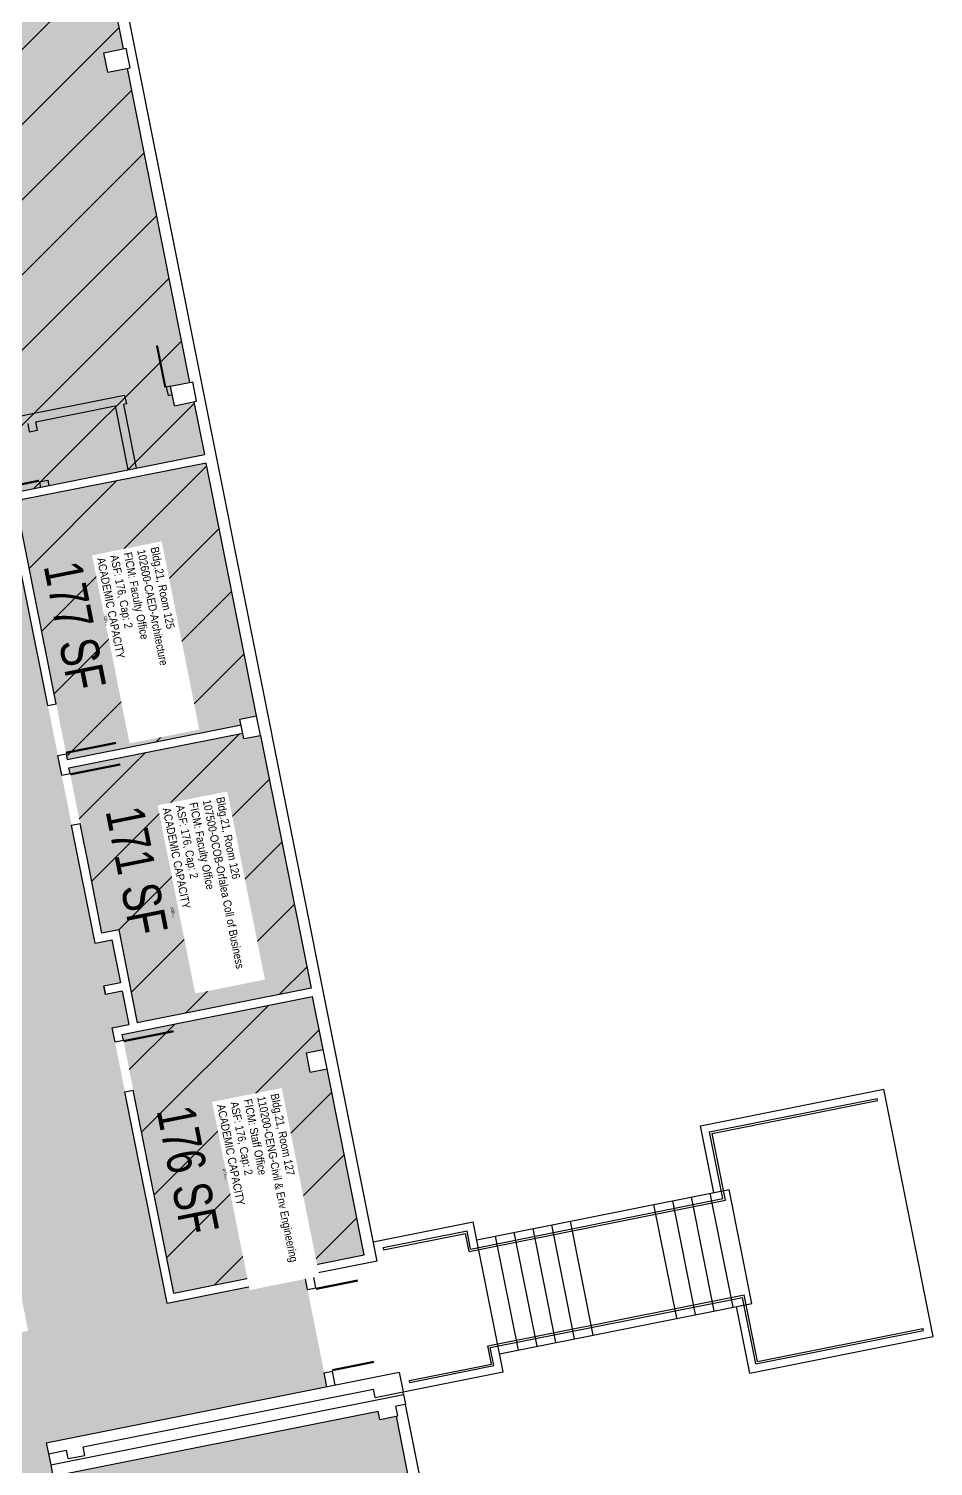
# Model space of a CAD drawing. Header units: inches. Extents: x 69202442 to 69207493, y 27670084 to 27674212.
# Drawn here: x 69206855 to 69207493, y 27671619 to 27672633 of the extents above; entities that cross this region are included whole.
import ezdxf
from ezdxf.enums import TextEntityAlignment as Align

# ---------------------------------------------------------------- set-up
doc = ezdxf.new("R2010")
doc.units = ezdxf.units.IN
doc.header["$LTSCALE"] = 10
doc.header["$MEASUREMENT"] = 0
for name, color, linetype in [('A-DOOR', 2, 'CONTINUOUS'), ('A-FLOR', 3, 'CONTINUOUS'), ('A-IDEN-RNUM', 7, 'CONTINUOUS'), ('A-IDEN-SNUM', 4, 'CONTINUOUS'), ('A-IDEN-VNUM', 4, 'CONTINUOUS'), ('A-WALL', 5, 'CONTINUOUS'), ('AREA-TEXT', 3, 'CONTINUOUS'), ('Rooms-Capacity', 4, 'CONTINUOUS'), ('Rooms-Category-Color', 7, 'CONTINUOUS'), ('Rooms-College-Color', 7, 'CONTINUOUS'), ('Rooms-Department-Color', 7, 'CONTINUOUS'), ('Rooms-Division-Color', 7, 'CONTINUOUS'), ('Rooms-Information', 7, 'CONTINUOUS')]:
    doc.layers.add(name, color=color, linetype=linetype)
doc.styles.add('CP_AREA', font='arial.ttf', dxfattribs={"height": 15})
doc.styles.add('CP_ROOMSNUMBER', font='arial.ttf', dxfattribs={"height": 1})
doc.styles.add('CP_ROOMVNUMBER', font='arial.ttf', dxfattribs={"width": 0.85, "height": 0.075})
pattern_1 = [(45, (0, 0), (-26.516504294, 26.516504294), [])]

msp = doc.modelspace()

# ---------------------------------------------------------------- hatches: boundary and pattern name
at = {"layer": 'Rooms-Capacity'}
h = msp.add_hatch(dxfattribs=at)
h.set_pattern_fill('ANSI31', color=256, scale=300, style=0)
h.set_pattern_definition(pattern_1)
h.paths.add_polyline_path([(69206313.1, 27672731.8), (69206863.3, 27672841.6), (69206864.1, 27672837.7), (69206877.8, 27672840.4), (69206922, 27672618.8), (69206908.3, 27672616), (69206911, 27672602.3), (69206924.8, 27672605), (69206969, 27672383.4), (69206955.3, 27672380.7), (69206958, 27672366.9), (69206971.7, 27672369.7), (69206979.2, 27672332.4), (69206401.6, 27672217.1), (69206394.1, 27672254.4), (69206408.9, 27672257.3), (69206406.1, 27672271.1), (69206391.4, 27672268.1), (69206355.6, 27672447.6), (69206347.2, 27672489.7), (69206361.9, 27672492.7), (69206359.1, 27672506.4), (69206344.4, 27672503.5), (69206337.6, 27672537.8), (69206309.6, 27672678), (69206300.4, 27672724.1), (69206314.1, 27672726.9)])
h = msp.add_hatch(dxfattribs=at)
h.set_pattern_fill('ANSI31', color=256, scale=300, style=0)
h.set_pattern_definition(pattern_1)
h.paths.add_polyline_path([(69206846, 27672299.7), (69206874.6, 27672156.5), (69206881.6, 27672121.2), (69206882.4, 27672117.3), (69207005, 27672141.8), (69207004.2, 27672145.7), (69207016, 27672148.1), (69206980.4, 27672326.5)])
h = msp.add_hatch(dxfattribs=at)
h.set_pattern_fill('ANSI31', color=256, scale=300, style=0)
h.set_pattern_definition(pattern_1)
h.paths.add_polyline_path([(69206883.6, 27672111.4), (69207006.2, 27672135.9), (69207007, 27672132), (69207018.7, 27672134.3), (69207054.4, 27671955.8), (69206931.8, 27671931.4), (69206918.7, 27671997.1), (69206906.9, 27671994.7)])
h = msp.add_hatch(dxfattribs=at)
h.set_pattern_fill('ANSI31', color=256, scale=300, style=0)
h.set_pattern_definition(pattern_1)
h.paths.add_polyline_path([(69207053.9, 27671896.6), (69207051.2, 27671910.3), (69207063, 27671912.7), (69207055.5, 27671950), (69206921.2, 27671923.1), (69206922, 27671919.2), (69206929, 27671883.9), (69206957.6, 27671740.7), (69207091.9, 27671767.6), (69207065.7, 27671899)])
at = {"layer": 'Rooms-Category-Color', "true_color": 0xffe090}
msp.add_hatch(color=41, dxfattribs=at).paths.add_polyline_path([(69206313.1, 27672731.8), (69206863.3, 27672841.6), (69206864.1, 27672837.7), (69206877.8, 27672840.4), (69206922, 27672618.8), (69206908.3, 27672616), (69206911, 27672602.3), (69206924.8, 27672605), (69206969, 27672383.4), (69206955.3, 27672380.7), (69206958, 27672366.9), (69206971.7, 27672369.7), (69206979.2, 27672332.4), (69206401.6, 27672217.1), (69206394.1, 27672254.4), (69206408.9, 27672257.3), (69206406.1, 27672271.1), (69206391.4, 27672268.1), (69206355.6, 27672447.6), (69206347.2, 27672489.7), (69206361.9, 27672492.7), (69206359.1, 27672506.4), (69206344.4, 27672503.5), (69206337.6, 27672537.8), (69206309.6, 27672678), (69206300.4, 27672724.1), (69206314.1, 27672726.9)])
at = {"layer": 'Rooms-Category-Color', "true_color": 0xfa9ba3}
for points in [[(69206846, 27672299.7), (69206874.6, 27672156.5), (69206881.6, 27672121.2), (69206882.4, 27672117.3), (69207005, 27672141.8), (69207004.2, 27672145.7), (69207016, 27672148.1), (69206980.4, 27672326.5)], [(69206883.6, 27672111.4), (69207006.2, 27672135.9), (69207007, 27672132), (69207018.7, 27672134.3), (69207054.4, 27671955.8), (69206931.8, 27671931.4), (69206918.7, 27671997.1), (69206906.9, 27671994.7)], [(69207053.9, 27671896.6), (69207051.2, 27671910.3), (69207063, 27671912.7), (69207055.5, 27671950), (69206921.2, 27671923.1), (69206922, 27671919.2), (69206929, 27671883.9), (69206957.6, 27671740.7), (69207091.9, 27671767.6), (69207065.7, 27671899)]]:
    msp.add_hatch(color=241, dxfattribs=at).paths.add_polyline_path(points)
at = {"layer": 'Rooms-Category-Color', "true_color": 0xadadad}
msp.add_hatch(color=253, dxfattribs=at).paths.add_polyline_path([(69206649.9, 27671673.2), (69206677.3, 27671678.7), (69206854.8, 27671714.1), (69206833.5, 27671821), (69206828, 27671848.5), (69206827.4, 27671851.4), (69206831.3, 27671852.2), (69206828.6, 27671865.9), (69206824.7, 27671865.1), (69206780.4, 27672086.8), (69206784.3, 27672087.5), (69206781.6, 27672101.3), (69206777.7, 27672100.5), (69206762.6, 27672176), (69206766.5, 27672176.8), (69206766.1, 27672178.7), (69206763.6, 27672191.5), (69206749.9, 27672188.7), (69206628.3, 27672164.5), (69206598.9, 27672158.6), (69206585.1, 27672155.9), (69206549.8, 27672148.8), (69206492, 27672137.3), (69206492.2, 27672136.3), (69206420.1, 27672121.9), (69206402, 27672212.1), (69206474.1, 27672226.5), (69206474.3, 27672225.5), (69206764.6, 27672283.5), (69206823.5, 27672295.2), (69206840.1, 27672298.5), (69206868.7, 27672155.4), (69206875.8, 27672120.1), (69206878.5, 27672106.3), (69206885.5, 27672071), (69206902.2, 27671987.7), (69206913.9, 27671990), (69206920, 27671959.6), (69206908.2, 27671957.3), (69206909.4, 27671951.4), (69206921.2, 27671953.7), (69206925.9, 27671930.2), (69206914.1, 27671927.9), (69206916.1, 27671918), (69206923.1, 27671882.7), (69206952.9, 27671733.7), (69207050, 27671753.1), (69207051.9, 27671743.3), (69207063.7, 27671684.4), (69207065.6, 27671674.6), (69206867.5, 27671635.1), (69206869.1, 27671627.2), (69206870.7, 27671619.4), (69206872.2, 27671611.5), (69206879.1, 27671612.9), (69206879.9, 27671609), (69206886.9, 27671573.7), (69206934.7, 27671334.4), (69206941.7, 27671299.1), (69206972.1, 27671147.1), (69206983.8, 27671088.3), (69206972, 27671085.9), (69206901.4, 27671071.8), (69206889.7, 27671069.5), (69206882.4, 27671105.7), (69206881.3, 27671111.6), (69206866.8, 27671184.2), (69206865.6, 27671190.1), (69206855.6, 27671240.1), (69206854.4, 27671246), (69206825.3, 27671392.1), (69206824.1, 27671398), (69206818.2, 27671427.4), (69206817.1, 27671433.3), (69206784.9, 27671594.1), (69206783.4, 27671602), (69206781.8, 27671609.8), (69206780.3, 27671617.6), (69206767.5, 27671615.1), (69206735.1, 27671608.6), (69206729.3, 27671607.5), (69206627.3, 27671587.1), (69206621.4, 27671585.9), (69206543.9, 27671570.5), (69206536.1, 27671568.9), (69206531.2, 27671567.9), (69206527, 27671588.5), (69206515.2, 27671647.3), (69206586.9, 27671661.7), (69206587.1, 27671660.7)])
at = {"layer": 'Rooms-Category-Color', "true_color": 0xe3f498}
msp.add_hatch(color=61, dxfattribs=at).paths.add_polyline_path([(69207114.6, 27671653.8), (69207102.9, 27671651.5), (69207101.7, 27671657.3), (69206885, 27671614.1), (69206909.4, 27671491.5), (69207137.9, 27671537.1)])
at = {"layer": 'Rooms-College-Color', "true_color": 0xe3f498}
for points in [[(69206313.1, 27672731.8), (69206863.3, 27672841.6), (69206864.1, 27672837.7), (69206877.8, 27672840.4), (69206922, 27672618.8), (69206908.3, 27672616), (69206911, 27672602.3), (69206924.8, 27672605), (69206969, 27672383.4), (69206955.3, 27672380.7), (69206958, 27672366.9), (69206971.7, 27672369.7), (69206979.2, 27672332.4), (69206401.6, 27672217.1), (69206394.1, 27672254.4), (69206408.9, 27672257.3), (69206406.1, 27672271.1), (69206391.4, 27672268.1), (69206355.6, 27672447.6), (69206347.2, 27672489.7), (69206361.9, 27672492.7), (69206359.1, 27672506.4), (69206344.4, 27672503.5), (69206337.6, 27672537.8), (69206309.6, 27672678), (69206300.4, 27672724.1), (69206314.1, 27672726.9)], [(69206846, 27672299.7), (69206874.6, 27672156.5), (69206881.6, 27672121.2), (69206882.4, 27672117.3), (69207005, 27672141.8), (69207004.2, 27672145.7), (69207016, 27672148.1), (69206980.4, 27672326.5)], [(69207114.6, 27671653.8), (69207102.9, 27671651.5), (69207101.7, 27671657.3), (69206885, 27671614.1), (69206909.4, 27671491.5), (69207137.9, 27671537.1)]]:
    msp.add_hatch(color=61, dxfattribs=at).paths.add_polyline_path(points)
at = {"layer": 'Rooms-College-Color', "true_color": 0xadadad}
msp.add_hatch(color=253, dxfattribs=at).paths.add_polyline_path([(69206649.9, 27671673.2), (69206677.3, 27671678.7), (69206854.8, 27671714.1), (69206833.5, 27671821), (69206828, 27671848.5), (69206827.4, 27671851.4), (69206831.3, 27671852.2), (69206828.6, 27671865.9), (69206824.7, 27671865.1), (69206780.4, 27672086.8), (69206784.3, 27672087.5), (69206781.6, 27672101.3), (69206777.7, 27672100.5), (69206762.6, 27672176), (69206766.5, 27672176.8), (69206766.1, 27672178.7), (69206763.6, 27672191.5), (69206749.9, 27672188.7), (69206628.3, 27672164.5), (69206598.9, 27672158.6), (69206585.1, 27672155.9), (69206549.8, 27672148.8), (69206492, 27672137.3), (69206492.2, 27672136.3), (69206420.1, 27672121.9), (69206402, 27672212.1), (69206474.1, 27672226.5), (69206474.3, 27672225.5), (69206764.6, 27672283.5), (69206823.5, 27672295.2), (69206840.1, 27672298.5), (69206868.7, 27672155.4), (69206875.8, 27672120.1), (69206878.5, 27672106.3), (69206885.5, 27672071), (69206902.2, 27671987.7), (69206913.9, 27671990), (69206920, 27671959.6), (69206908.2, 27671957.3), (69206909.4, 27671951.4), (69206921.2, 27671953.7), (69206925.9, 27671930.2), (69206914.1, 27671927.9), (69206916.1, 27671918), (69206923.1, 27671882.7), (69206952.9, 27671733.7), (69207050, 27671753.1), (69207051.9, 27671743.3), (69207063.7, 27671684.4), (69207065.6, 27671674.6), (69206867.5, 27671635.1), (69206869.1, 27671627.2), (69206870.7, 27671619.4), (69206872.2, 27671611.5), (69206879.1, 27671612.9), (69206879.9, 27671609), (69206886.9, 27671573.7), (69206934.7, 27671334.4), (69206941.7, 27671299.1), (69206972.1, 27671147.1), (69206983.8, 27671088.3), (69206972, 27671085.9), (69206901.4, 27671071.8), (69206889.7, 27671069.5), (69206882.4, 27671105.7), (69206881.3, 27671111.6), (69206866.8, 27671184.2), (69206865.6, 27671190.1), (69206855.6, 27671240.1), (69206854.4, 27671246), (69206825.3, 27671392.1), (69206824.1, 27671398), (69206818.2, 27671427.4), (69206817.1, 27671433.3), (69206784.9, 27671594.1), (69206783.4, 27671602), (69206781.8, 27671609.8), (69206780.3, 27671617.6), (69206767.5, 27671615.1), (69206735.1, 27671608.6), (69206729.3, 27671607.5), (69206627.3, 27671587.1), (69206621.4, 27671585.9), (69206543.9, 27671570.5), (69206536.1, 27671568.9), (69206531.2, 27671567.9), (69206527, 27671588.5), (69206515.2, 27671647.3), (69206586.9, 27671661.7), (69206587.1, 27671660.7)])
at = {"layer": 'Rooms-College-Color', "true_color": 0xfa9ba3}
msp.add_hatch(color=241, dxfattribs=at).paths.add_polyline_path([(69206883.6, 27672111.4), (69207006.2, 27672135.9), (69207007, 27672132), (69207018.7, 27672134.3), (69207054.4, 27671955.8), (69206931.8, 27671931.4), (69206918.7, 27671997.1), (69206906.9, 27671994.7)])
at = {"layer": 'Rooms-College-Color', "true_color": 0x99d7b2}
msp.add_hatch(color=253, dxfattribs=at).paths.add_polyline_path([(69207053.9, 27671896.6), (69207051.2, 27671910.3), (69207063, 27671912.7), (69207055.5, 27671950), (69206921.2, 27671923.1), (69206922, 27671919.2), (69206929, 27671883.9), (69206957.6, 27671740.7), (69207091.9, 27671767.6), (69207065.7, 27671899)])
at = {"layer": 'Rooms-Department-Color', "true_color": 0xe3f498}
for points in [[(69206313.1, 27672731.8), (69206863.3, 27672841.6), (69206864.1, 27672837.7), (69206877.8, 27672840.4), (69206922, 27672618.8), (69206908.3, 27672616), (69206911, 27672602.3), (69206924.8, 27672605), (69206969, 27672383.4), (69206955.3, 27672380.7), (69206958, 27672366.9), (69206971.7, 27672369.7), (69206979.2, 27672332.4), (69206401.6, 27672217.1), (69206394.1, 27672254.4), (69206408.9, 27672257.3), (69206406.1, 27672271.1), (69206391.4, 27672268.1), (69206355.6, 27672447.6), (69206347.2, 27672489.7), (69206361.9, 27672492.7), (69206359.1, 27672506.4), (69206344.4, 27672503.5), (69206337.6, 27672537.8), (69206309.6, 27672678), (69206300.4, 27672724.1), (69206314.1, 27672726.9)], [(69206846, 27672299.7), (69206874.6, 27672156.5), (69206881.6, 27672121.2), (69206882.4, 27672117.3), (69207005, 27672141.8), (69207004.2, 27672145.7), (69207016, 27672148.1), (69206980.4, 27672326.5)], [(69207114.6, 27671653.8), (69207102.9, 27671651.5), (69207101.7, 27671657.3), (69206885, 27671614.1), (69206909.4, 27671491.5), (69207137.9, 27671537.1)]]:
    msp.add_hatch(color=61, dxfattribs=at).paths.add_polyline_path(points)
at = {"layer": 'Rooms-Department-Color', "true_color": 0xacacac}
msp.add_hatch(color=253, dxfattribs=at).paths.add_polyline_path([(69206649.9, 27671673.2), (69206677.3, 27671678.7), (69206854.8, 27671714.1), (69206833.5, 27671821), (69206828, 27671848.5), (69206827.4, 27671851.4), (69206831.3, 27671852.2), (69206828.6, 27671865.9), (69206824.7, 27671865.1), (69206780.4, 27672086.8), (69206784.3, 27672087.5), (69206781.6, 27672101.3), (69206777.7, 27672100.5), (69206762.6, 27672176), (69206766.5, 27672176.8), (69206766.1, 27672178.7), (69206763.6, 27672191.5), (69206749.9, 27672188.7), (69206628.3, 27672164.5), (69206598.9, 27672158.6), (69206585.1, 27672155.9), (69206549.8, 27672148.8), (69206492, 27672137.3), (69206492.2, 27672136.3), (69206420.1, 27672121.9), (69206402, 27672212.1), (69206474.1, 27672226.5), (69206474.3, 27672225.5), (69206764.6, 27672283.5), (69206823.5, 27672295.2), (69206840.1, 27672298.5), (69206868.7, 27672155.4), (69206875.8, 27672120.1), (69206878.5, 27672106.3), (69206885.5, 27672071), (69206902.2, 27671987.7), (69206913.9, 27671990), (69206920, 27671959.6), (69206908.2, 27671957.3), (69206909.4, 27671951.4), (69206921.2, 27671953.7), (69206925.9, 27671930.2), (69206914.1, 27671927.9), (69206916.1, 27671918), (69206923.1, 27671882.7), (69206952.9, 27671733.7), (69207050, 27671753.1), (69207051.9, 27671743.3), (69207063.7, 27671684.4), (69207065.6, 27671674.6), (69206867.5, 27671635.1), (69206869.1, 27671627.2), (69206870.7, 27671619.4), (69206872.2, 27671611.5), (69206879.1, 27671612.9), (69206879.9, 27671609), (69206886.9, 27671573.7), (69206934.7, 27671334.4), (69206941.7, 27671299.1), (69206972.1, 27671147.1), (69206983.8, 27671088.3), (69206972, 27671085.9), (69206901.4, 27671071.8), (69206889.7, 27671069.5), (69206882.4, 27671105.7), (69206881.3, 27671111.6), (69206866.8, 27671184.2), (69206865.6, 27671190.1), (69206855.6, 27671240.1), (69206854.4, 27671246), (69206825.3, 27671392.1), (69206824.1, 27671398), (69206818.2, 27671427.4), (69206817.1, 27671433.3), (69206784.9, 27671594.1), (69206783.4, 27671602), (69206781.8, 27671609.8), (69206780.3, 27671617.6), (69206767.5, 27671615.1), (69206735.1, 27671608.6), (69206729.3, 27671607.5), (69206627.3, 27671587.1), (69206621.4, 27671585.9), (69206543.9, 27671570.5), (69206536.1, 27671568.9), (69206531.2, 27671567.9), (69206527, 27671588.5), (69206515.2, 27671647.3), (69206586.9, 27671661.7), (69206587.1, 27671660.7)])
at = {"layer": 'Rooms-Department-Color', "true_color": 0xfa9ba3}
msp.add_hatch(color=241, dxfattribs=at).paths.add_polyline_path([(69206883.6, 27672111.4), (69207006.2, 27672135.9), (69207007, 27672132), (69207018.7, 27672134.3), (69207054.4, 27671955.8), (69206931.8, 27671931.4), (69206918.7, 27671997.1), (69206906.9, 27671994.7)])
at = {"layer": 'Rooms-Department-Color', "true_color": 0x99d7b2}
msp.add_hatch(color=253, dxfattribs=at).paths.add_polyline_path([(69207053.9, 27671896.6), (69207051.2, 27671910.3), (69207063, 27671912.7), (69207055.5, 27671950), (69206921.2, 27671923.1), (69206922, 27671919.2), (69206929, 27671883.9), (69206957.6, 27671740.7), (69207091.9, 27671767.6), (69207065.7, 27671899)])
at = {"layer": 'Rooms-Division-Color', "true_color": 0xe3f498}
for points in [[(69206313.1, 27672731.8), (69206863.3, 27672841.6), (69206864.1, 27672837.7), (69206877.8, 27672840.4), (69206922, 27672618.8), (69206908.3, 27672616), (69206911, 27672602.3), (69206924.8, 27672605), (69206969, 27672383.4), (69206955.3, 27672380.7), (69206958, 27672366.9), (69206971.7, 27672369.7), (69206979.2, 27672332.4), (69206401.6, 27672217.1), (69206394.1, 27672254.4), (69206408.9, 27672257.3), (69206406.1, 27672271.1), (69206391.4, 27672268.1), (69206355.6, 27672447.6), (69206347.2, 27672489.7), (69206361.9, 27672492.7), (69206359.1, 27672506.4), (69206344.4, 27672503.5), (69206337.6, 27672537.8), (69206309.6, 27672678), (69206300.4, 27672724.1), (69206314.1, 27672726.9)], [(69206846, 27672299.7), (69206874.6, 27672156.5), (69206881.6, 27672121.2), (69206882.4, 27672117.3), (69207005, 27672141.8), (69207004.2, 27672145.7), (69207016, 27672148.1), (69206980.4, 27672326.5)], [(69207114.6, 27671653.8), (69207102.9, 27671651.5), (69207101.7, 27671657.3), (69206885, 27671614.1), (69206909.4, 27671491.5), (69207137.9, 27671537.1)]]:
    msp.add_hatch(color=61, dxfattribs=at).paths.add_polyline_path(points)
at = {"layer": 'Rooms-Division-Color', "true_color": 0xadadad}
msp.add_hatch(color=253, dxfattribs=at).paths.add_polyline_path([(69206649.9, 27671673.2), (69206677.3, 27671678.7), (69206854.8, 27671714.1), (69206833.5, 27671821), (69206828, 27671848.5), (69206827.4, 27671851.4), (69206831.3, 27671852.2), (69206828.6, 27671865.9), (69206824.7, 27671865.1), (69206780.4, 27672086.8), (69206784.3, 27672087.5), (69206781.6, 27672101.3), (69206777.7, 27672100.5), (69206762.6, 27672176), (69206766.5, 27672176.8), (69206766.1, 27672178.7), (69206763.6, 27672191.5), (69206749.9, 27672188.7), (69206628.3, 27672164.5), (69206598.9, 27672158.6), (69206585.1, 27672155.9), (69206549.8, 27672148.8), (69206492, 27672137.3), (69206492.2, 27672136.3), (69206420.1, 27672121.9), (69206402, 27672212.1), (69206474.1, 27672226.5), (69206474.3, 27672225.5), (69206764.6, 27672283.5), (69206823.5, 27672295.2), (69206840.1, 27672298.5), (69206868.7, 27672155.4), (69206875.8, 27672120.1), (69206878.5, 27672106.3), (69206885.5, 27672071), (69206902.2, 27671987.7), (69206913.9, 27671990), (69206920, 27671959.6), (69206908.2, 27671957.3), (69206909.4, 27671951.4), (69206921.2, 27671953.7), (69206925.9, 27671930.2), (69206914.1, 27671927.9), (69206916.1, 27671918), (69206923.1, 27671882.7), (69206952.9, 27671733.7), (69207050, 27671753.1), (69207051.9, 27671743.3), (69207063.7, 27671684.4), (69207065.6, 27671674.6), (69206867.5, 27671635.1), (69206869.1, 27671627.2), (69206870.7, 27671619.4), (69206872.2, 27671611.5), (69206879.1, 27671612.9), (69206879.9, 27671609), (69206886.9, 27671573.7), (69206934.7, 27671334.4), (69206941.7, 27671299.1), (69206972.1, 27671147.1), (69206983.8, 27671088.3), (69206972, 27671085.9), (69206901.4, 27671071.8), (69206889.7, 27671069.5), (69206882.4, 27671105.7), (69206881.3, 27671111.6), (69206866.8, 27671184.2), (69206865.6, 27671190.1), (69206855.6, 27671240.1), (69206854.4, 27671246), (69206825.3, 27671392.1), (69206824.1, 27671398), (69206818.2, 27671427.4), (69206817.1, 27671433.3), (69206784.9, 27671594.1), (69206783.4, 27671602), (69206781.8, 27671609.8), (69206780.3, 27671617.6), (69206767.5, 27671615.1), (69206735.1, 27671608.6), (69206729.3, 27671607.5), (69206627.3, 27671587.1), (69206621.4, 27671585.9), (69206543.9, 27671570.5), (69206536.1, 27671568.9), (69206531.2, 27671567.9), (69206527, 27671588.5), (69206515.2, 27671647.3), (69206586.9, 27671661.7), (69206587.1, 27671660.7)])
at = {"layer": 'Rooms-Division-Color', "true_color": 0xfa9ba3}
msp.add_hatch(color=241, dxfattribs=at).paths.add_polyline_path([(69206883.6, 27672111.4), (69207006.2, 27672135.9), (69207007, 27672132), (69207018.7, 27672134.3), (69207054.4, 27671955.8), (69206931.8, 27671931.4), (69206918.7, 27671997.1), (69206906.9, 27671994.7)])
at = {"layer": 'Rooms-Division-Color', "true_color": 0x99d7b2}
msp.add_hatch(color=253, dxfattribs=at).paths.add_polyline_path([(69207053.9, 27671896.6), (69207051.2, 27671910.3), (69207063, 27671912.7), (69207055.5, 27671950), (69206921.2, 27671923.1), (69206922, 27671919.2), (69206929, 27671883.9), (69206957.6, 27671740.7), (69207091.9, 27671767.6), (69207065.7, 27671899)])

# ---------------------------------------------------------------- linework, layer by layer
at = {"layer": 'A-DOOR'}
for points in [[(69206951.6, 27672379.9, 1.5, 1.5, 0), (69206945.7, 27672409.4, 0, 0, 0), (69206946.5, 27672409.5, 0, 0, 0.414214), (69206922.9, 27672374.2, 0, 0, 0.414214)], [(69206862.5, 27672314, 1.5, 1.5, 0), (69206827.2, 27672306.9, 0, 0, 0), (69206827.1, 27672307.7, 0, 0, -0.414214), (69206857.1, 27672348.8, 0, 0, -0.414214)], [(69206881.5, 27672122, 1.5, 1.5, 0), (69206916.8, 27672129, 0, 0, 0), (69206916.6, 27672129.8, 0, 0, 0.414214), (69206873.1, 27672156.2, 0, 0, 0.414214)], [(69206884.5, 27672106.8, 1.5, 1.5, 0), (69206919.8, 27672113.8, 0, 0, 0), (69206920, 27672113.1, 0, 0, -0.414214), (69206890, 27672071.9, 0, 0, -0.414214)], [(69206922.1, 27671918.5, 1.5, 1.5, 0), (69206957.4, 27671925.5, 0, 0, 0), (69206957.6, 27671924.8, 0, 0, -0.414214), (69206927.5, 27671883.6, 0, 0, -0.414214)], [(69207057.9, 27671743.7, 1.5, 1.5, 0), (69207087.4, 27671749.6, 0, 0, 0), (69207087.2, 27671750.3, 0, 0, -0.414214), (69207063.7, 27671715, 0, 0, -0.414214)], [(69207069.4, 27671686.3, 1.5, 1.5, 0), (69207098.8, 27671692.2, 0, 0, 0), (69207099, 27671691.5, 0, 0, 0.414214), (69207063.7, 27671715, 0, 0, 0.414214)]]:
    msp.add_lwpolyline(points, format="xyseb", dxfattribs=at)
at = {"layer": 'A-FLOR'}
for p, q in [((69207329.2, 27671858.8), (69207458.6, 27671884.6)), ((69207493.5, 27671710), (69207458.6, 27671884.6)), ((69207335.6, 27671854.4), (69207453.8, 27671878)), ((69207337.4, 27671853.3), (69207454.1, 27671876.6)), ((69207454.1, 27671876.6), (69207453.8, 27671878)), ((69207338.6, 27671811.7), (69207329.2, 27671858.8)), ((69207345, 27671807.4), (69207335.6, 27671854.4)), ((69207346.8, 27671806.2), (69207337.4, 27671853.3)), ((69207171.4, 27671778.3), (69207349.4, 27671813.8)), ((69207352.2, 27671730.8), (69207336.1, 27671811.2)), ((69207365.4, 27671733.4), (69207349.4, 27671813.8)), ((69207165.9, 27671770.1), (69207346.8, 27671806.2)), ((69207167, 27671771.8), (69207345, 27671807.4)), ((69207312.5, 27671722.9), (69207296.4, 27671803.3)), ((69207312.5, 27671722.9), (69207296.4, 27671803.3)), ((69207325.7, 27671725.5), (69207309.6, 27671805.9)), ((69207338.9, 27671728.1), (69207322.9, 27671808.6)), ((69207098.2, 27671777), (69207168.8, 27671791.1)), ((69207190, 27671685.2), (69207168.8, 27671791.1)), ((69207253.6, 27671711.1), (69207237.6, 27671791.5)), ((69207105.2, 27671772.8), (69207164.5, 27671784.6)), ((69207105.5, 27671771.3), (69207163.3, 27671782.8)), ((69207165.9, 27671770.1), (69207163.3, 27671782.8)), ((69207167, 27671771.8), (69207164.5, 27671784.6)), ((69207200.7, 27671700.5), (69207184.6, 27671781)), ((69207213.9, 27671703.2), (69207197.8, 27671783.6)), ((69207227.1, 27671705.8), (69207211.1, 27671786.2)), ((69207240.4, 27671708.5), (69207224.3, 27671788.9)), ((69207105.2, 27671772.8), (69207105.5, 27671771.3)), ((69207179.2, 27671703.4), (69207360.1, 27671739.5)), ((69207180.9, 27671702.2), (69207358.9, 27671737.7)), ((69207187.4, 27671697.9), (69207365.4, 27671733.4)), ((69207364, 27671684.2), (69207354.6, 27671731.3)), ((69207368.3, 27671690.7), (69207358.9, 27671737.7)), ((69207369.5, 27671692.4), (69207360.1, 27671739.5)), ((69207364, 27671684.2), (69207493.5, 27671710)), ((69207368.3, 27671690.7), (69207486.5, 27671714.3)), ((69207369.5, 27671692.4), (69207486.2, 27671715.7)), ((69207486.5, 27671714.3), (69207486.2, 27671715.7)), ((69207181.7, 27671690.6), (69207179.2, 27671703.4)), ((69207183.5, 27671689.5), (69207180.9, 27671702.2)), ((69207123.9, 27671679.1), (69207181.7, 27671690.6)), ((69207124.2, 27671677.6), (69207183.5, 27671689.5)), ((69207119.4, 27671671.1), (69207190, 27671685.2)), ((69207124.2, 27671677.6), (69207123.9, 27671679.1))]:
    msp.add_line(p, q, dxfattribs=at)
at = {"layer": 'A-WALL'}
for p, q in [((69207101, 27671763.2), (69206882.9, 27672855.7)), ((69206922, 27672618.8), (69206877.8, 27672840.4)), ((69206908.3, 27672616), (69206924, 27672619.2)), ((69206911, 27672602.3), (69206908.3, 27672616)), ((69206926.7, 27672605.4), (69206924, 27672619.2)), ((69206911, 27672602.3), (69206926.7, 27672605.4)), ((69206969, 27672383.4), (69206924.8, 27672605)), ((69206955.3, 27672380.7), (69206952.3, 27672380.1)), ((69206952.3, 27672380.1), (69206953.5, 27672374.2)), ((69206955.3, 27672380.7), (69206971, 27672383.8)), ((69206958, 27672366.9), (69206955.3, 27672380.7)), ((69206973.7, 27672370.1), (69206971, 27672383.8)), ((69206922.9, 27672374.2), (69206835.6, 27672356.8)), ((69206922.9, 27672374.2), (69206924.1, 27672368.3)), ((69206953.5, 27672374.2), (69206956.5, 27672374.8)), ((69206958, 27672366.9), (69206973.7, 27672370.1)), ((69206971.7, 27672369.7), (69206979.2, 27672332.4)), ((69206860.3, 27672355.6), (69206916.2, 27672366.8)), ((69206916.2, 27672366.8), (69206925.2, 27672321.7)), ((69206924.1, 27672368.3), (69206922.1, 27672367.9)), ((69206922.1, 27672367.9), (69206931.1, 27672322.8)), ((69206854.5, 27672354.4), (69206855.6, 27672348.5)), ((69206855.6, 27672348.5), (69206861.5, 27672349.7)), ((69206861.5, 27672349.7), (69206860.3, 27672355.6)), ((69206822.3, 27672301.1), (69206979.2, 27672332.4)), ((69206980.4, 27672326.5), (69206846, 27672299.7)), ((69207016, 27672148.1), (69206980.4, 27672326.5)), ((69206862.7, 27672313.2), (69206868.6, 27672314.4)), ((69206862.7, 27672313.2), (69206863.5, 27672309.3)), ((69206868.6, 27672314.4), (69206869.4, 27672310.5)), ((69206868.7, 27672155.4), (69206840.1, 27672298.5)), ((69206874.6, 27672156.5), (69206846, 27672299.7)), ((69206868.7, 27672155.4), (69206874.6, 27672156.5)), ((69207004.2, 27672145.7), (69207016, 27672148.1)), ((69207018.7, 27672134.3), (69207016, 27672148.1)), ((69206882.4, 27672117.3), (69207005, 27672141.8)), ((69206883.6, 27672111.4), (69207006.2, 27672135.9)), ((69207007, 27672132), (69207004.2, 27672145.7)), ((69207007, 27672132), (69207018.7, 27672134.3)), ((69207018.7, 27672134.3), (69207034.2, 27672056.9)), ((69206875.8, 27672120.1), (69206881.6, 27672121.2)), ((69206878.5, 27672106.3), (69206875.8, 27672120.1)), ((69206881.6, 27672121.2), (69206882.4, 27672117.3)), ((69206878.5, 27672106.3), (69206884.4, 27672107.5)), ((69206884.4, 27672107.5), (69206883.6, 27672111.4)), ((69206885.5, 27672071), (69206891.4, 27672072.2)), ((69206902.2, 27671987.7), (69206885.5, 27672071)), ((69206898.7, 27672035.9), (69206891.4, 27672072.2)), ((69207034.2, 27672056.9), (69207054.4, 27671955.8)), ((69206906.9, 27671994.7), (69206898.7, 27672035.9)), ((69206918.7, 27671997.1), (69206906.9, 27671994.7)), ((69206918.7, 27671997.1), (69206931.8, 27671931.4)), ((69206902.2, 27671987.7), (69206901, 27671993.6)), ((69206902.2, 27671987.7), (69206913.9, 27671990)), ((69206913.9, 27671990), (69206920, 27671959.6)), ((69206920, 27671959.6), (69206908.2, 27671957.3)), ((69206909.4, 27671951.4), (69206908.2, 27671957.3)), ((69206908.2, 27671957.3), (69206909.4, 27671951.4)), ((69206921.2, 27671953.7), (69206909.4, 27671951.4)), ((69206921.2, 27671953.7), (69206925.9, 27671930.2)), ((69207054.4, 27671955.8), (69206931.8, 27671931.4)), ((69206921.2, 27671923.1), (69207055.5, 27671950)), ((69207063, 27671912.7), (69207055.5, 27671950)), ((69206914.1, 27671927.9), (69206925.9, 27671930.2)), ((69206916.1, 27671918), (69206914.1, 27671927.9)), ((69206922, 27671919.2), (69206921.2, 27671923.1)), ((69206916.1, 27671918), (69206922, 27671919.2)), ((69207051.2, 27671910.3), (69207063, 27671912.7)), ((69207065.7, 27671899), (69207063, 27671912.7)), ((69207053.9, 27671896.6), (69207051.2, 27671910.3)), ((69207053.9, 27671896.6), (69207065.7, 27671899)), ((69207091.9, 27671767.6), (69207065.7, 27671899)), ((69206923.1, 27671882.7), (69206929, 27671883.9)), ((69206952.9, 27671733.7), (69206923.1, 27671882.7)), ((69206957.6, 27671740.7), (69206929, 27671883.9)), ((69206957.6, 27671740.7), (69207091.9, 27671767.6)), ((69207101, 27671763.2), (69207055.8, 27671754.2)), ((69206952.9, 27671733.7), (69207050, 27671753.1)), ((69207051.9, 27671743.3), (69207050, 27671753.1)), ((69207057.8, 27671744.4), (69207055.8, 27671754.2)), ((69207051.9, 27671743.3), (69207057.8, 27671744.4)), ((69206867.5, 27671635.1), (69207116.6, 27671684.8)), ((69207063.7, 27671684.4), (69207069.5, 27671685.6)), ((69207065.6, 27671674.6), (69207063.7, 27671684.4)), ((69207071.5, 27671675.8), (69207069.5, 27671685.6)), ((69207116.6, 27671684.8), (69207119.4, 27671671.1)), ((69206893.6, 27671632.1), (69207098.6, 27671673)), ((69207099.7, 27671667.1), (69207098.6, 27671673)), ((69207099.7, 27671667.1), (69207119.4, 27671671.1)), ((69207119.7, 27671669.1), (69207119.4, 27671671.1)), ((69206870.7, 27671619.4), (69207119.7, 27671669.1)), ((69207121.1, 27671662.2), (69207114.3, 27671660.9)), ((69207115.6, 27671654), (69207114.3, 27671660.9)), ((69207119.7, 27671669.1), (69207121.1, 27671662.2)), ((69207231.9, 27671107.2), (69207121.1, 27671662.2)), ((69206872.2, 27671611.5), (69207101.7, 27671657.3)), ((69207102.9, 27671651.5), (69207101.7, 27671657.3)), ((69207102.9, 27671651.5), (69207115.6, 27671654)), ((69207166.3, 27671394.9), (69207114.6, 27671653.8)), ((69206867.5, 27671635.1), (69206869.1, 27671627.2)), ((69206869.1, 27671627.2), (69206881.8, 27671629.8)), ((69206883, 27671623.9), (69206881.8, 27671629.8)), ((69206894.8, 27671626.2), (69206893.6, 27671632.1)), ((69206869.1, 27671627.2), (69206870.7, 27671619.4)), ((69206870.7, 27671619.4), (69206872.2, 27671611.5)), ((69206883, 27671623.9), (69206894.8, 27671626.2))]:
    msp.add_line(p, q, dxfattribs=at)

# ---------------------------------------------------------------- texts
at = {"layer": 'A-IDEN-RNUM', "style": 'CP_ROOMSNUMBER', "width": 0.85}
for s, p in [('0125-00', (69206909.1, 27672219.5)), ('0126-00', (69206956.4, 27672013.2)), ('0127-00', (69206993.3, 27671828.4))]:
    msp.add_text(s, height=1, rotation=281.29, dxfattribs=at).set_placement(p)
at = {"layer": 'A-IDEN-SNUM', "style": 'CP_ROOMSNUMBER', "width": 0.85}
for s, p in [('0210012500', (69206908, 27672219.3)), ('0210012600', (69206955.3, 27672013)), ('0210012700', (69206992.1, 27671828.2))]:
    msp.add_text(s, height=1, rotation=281.29, dxfattribs=at).set_placement(p)
at = {"layer": 'A-IDEN-VNUM', "style": 'CP_ROOMVNUMBER', "width": 0.85}
for s, p in [('125', (69206930.9, 27672223.8)), ('126', (69206977.3, 27672047.2)), ('127', (69207015.6, 27671837.9))]:
    msp.add_text(s, height=40.5, rotation=281.2884, dxfattribs=at).set_placement(p, align=Align.MIDDLE_CENTER)
at = {"layer": 'AREA-TEXT', "style": 'CP_AREA', "width": 0.75}
for s, p in [('177 SF', (69206887.8, 27672211.7)), ('171 SF', (69206931.5, 27672038.8)), ('176 SF', (69206967.5, 27671827.6))]:
    msp.add_text(s, height=27, rotation=281.2884, dxfattribs=at).set_placement(p, align=Align.MIDDLE_CENTER)

# ---------------------------------------------------------------- next in the draw order: texts
at = {"layer": 'Rooms-Information', "char_height": 5.7857, "width": 129.6, "attachment_point": 7, "rotation": 281.2884, "style": 'CP_ROOMVNUMBER', "bg_fill": 3, "box_fill_scale": 1.5, "bg_fill_color": 256, "bg_fill_true_color": 13158600, "bg_fill_transparency": 0}
for s, insert in [('Bldg.21, Room 125^M^J102600-CAED-Architecture^M^JFICM: Faculty Office^M^JASF: 176, Cap: 2^M^JACADEMIC CAPACITY', (69206903.2, 27672259.1)), ('Bldg.21, Room 126^M^J107500-OCOB-Orfalea Coll of Business^M^JFICM: Faculty Office^M^JASF: 176, Cap: 2^M^JACADEMIC CAPACITY', (69206949.5, 27672082.6)), ('Bldg.21, Room 127^M^J110200-CENG-Civil & Env Engineering^M^JFICM: Staff Office^M^JASF: 176, Cap: 2^M^JACADEMIC CAPACITY', (69206987.9, 27671873.3))]:
    msp.add_mtext(s, dxfattribs=dict(at, insert=insert))

doc.saveas('drawing.dxf')
